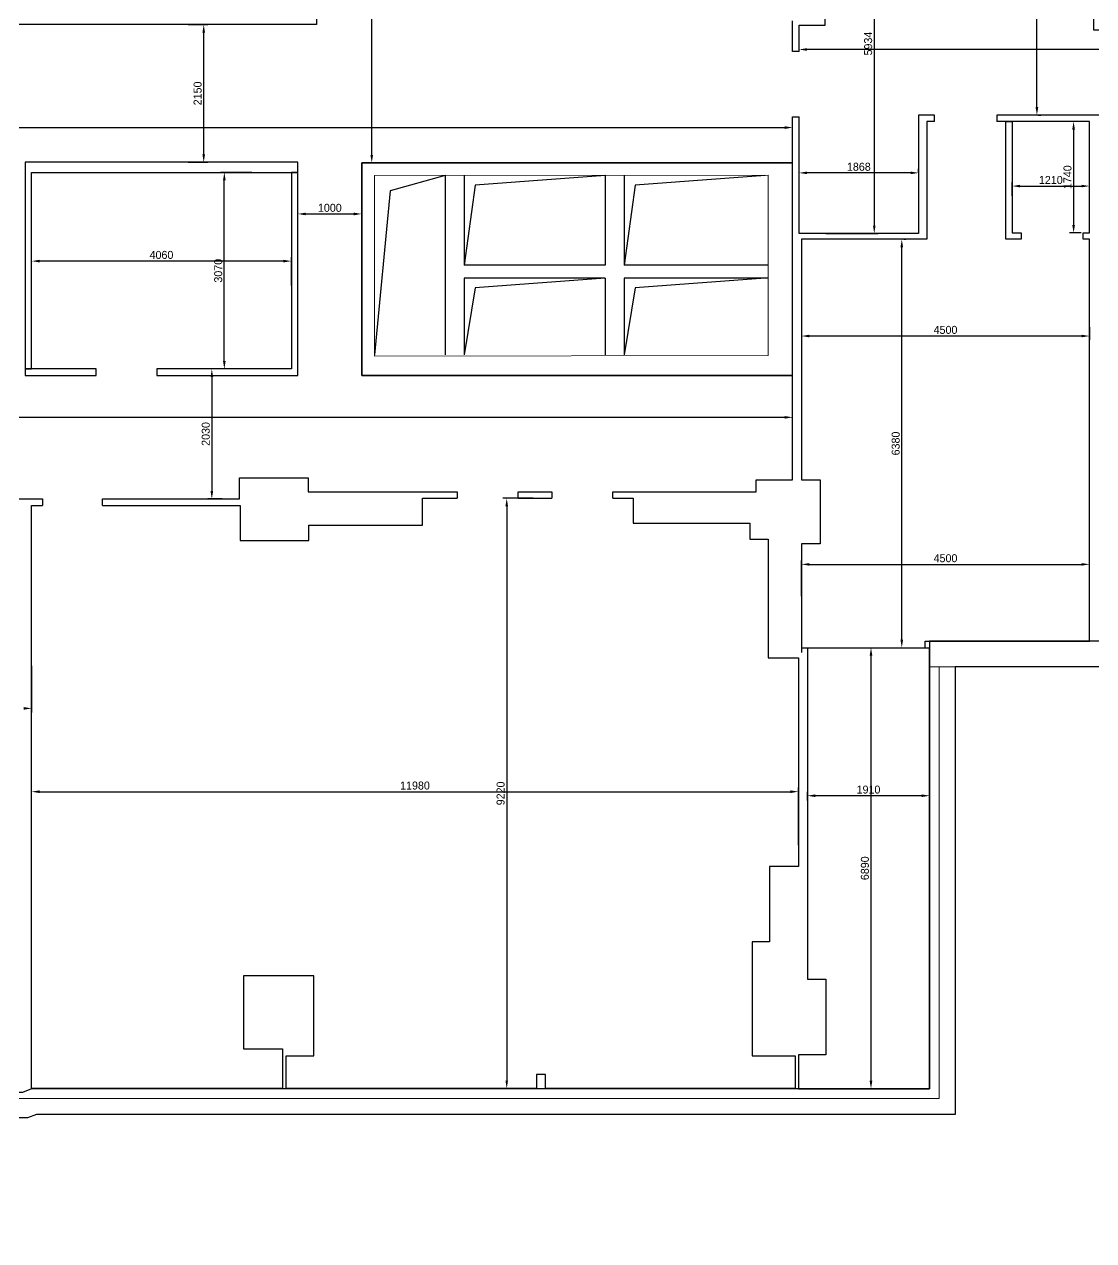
# Model space of a CAD drawing. Header units: millimetres. Extents: x 1179129 to 1254729, y -52846 to 614.
# Drawn here: x 1217835 to 1234540, y -41355 to -22354 of the extents above; entities that cross this region are included whole.
import ezdxf

# ---------------------------------------------------------------- set-up
doc = ezdxf.new("R2010")
doc.units = ezdxf.units.MM
doc.layers.add('Baca', color=7, linetype='Continuous')
doc.layers.add('Divar-esas', color=7, linetype='Continuous')

msp = doc.modelspace()

# ---------------------------------------------------------------- linework, layer by layer
at = {"color": 0, "lineweight": -2, "transparency": 16777216}
for p, q in [((1223262, -24393), (1223262, -12753)), ((1231112, -19813), (1231112, -25497)), ((1233653, -23647), (1233653, -19813)), ((1220392, -22358), (1220700, -22358)), ((1220637, -24383), (1220637, -22483)), ((1229937, -22746), (1229937, -22684)), ((1242321, -22747), (1230062, -22747)), ((1229837, -24246), (1229837, -23905)), ((1233674, -23772), (1233716, -23772)), ((1234340, -23872), (1234163, -23872)), ((1197812, -23967), (1229712, -23967)), ((1234226, -23997), (1234226, -25487)), ((1220392, -24508), (1220700, -24508)), ((1221388, -24668), (1220897, -24668)), ((1223462, -24518), (1223199, -24518)), ((1229937, -24665), (1229937, -24612)), ((1231680, -24675), (1230062, -24675)), ((1231805, -24665), (1231805, -24612)), ((1220959, -27613), (1220959, -24793)), ((1233265, -25031), (1233265, -24818)), ((1233390, -24881), (1234350, -24881)), ((1234475, -25031), (1234475, -24818)), ((1222107, -25822), (1222107, -25254)), ((1223107, -25822), (1223107, -25254)), ((1222232, -25316), (1222982, -25316)), ((1230358, -25622), (1231175, -25622)), ((1234343, -25612), (1234163, -25612)), ((1231542, -31967), (1231542, -25837)), ((1231573, -25712), (1231604, -25712)), ((1217947, -26435), (1217947, -25990)), ((1222007, -26435), (1222007, -25990)), ((1221882, -26053), (1218072, -26053)), ((1229975, -27084), (1229975, -27285)), ((1234475, -27084), (1234475, -27285)), ((1234350, -27223), (1230100, -27223)), ((1220926, -27738), (1220701, -27738)), ((1221388, -27738), (1220897, -27738)), ((1220764, -27863), (1220764, -29643)), ((1186192, -28493), (1229712, -28493)), ((1229837, -28876), (1229837, -28431)), ((1220926, -29768), (1220701, -29768)), ((1225781, -29758), (1225308, -29758)), ((1225371, -29883), (1225371, -38853)), ((1229975, -31286), (1229975, -30728)), ((1234475, -31286), (1234475, -30728)), ((1230100, -30790), (1234350, -30790)), ((1230971, -32092), (1231123, -32092)), ((1231573, -32092), (1231604, -32092)), ((1231061, -32217), (1231061, -38857)), ((1217947, -32375), (1217947, -33103)), ((1217947, -35177), (1217947, -34278)), ((1218072, -34341), (1229802, -34341)), ((1229927, -35177), (1229927, -34278)), ((1230067, -34481), (1230067, -34341)), ((1231977, -34481), (1231977, -34341)), ((1231852, -34404), (1230192, -34404)), ((1225781, -38978), (1225308, -38978)), ((1230983, -38982), (1231123, -38982))]:
    msp.add_line(p, q, dxfattribs=at)
for points in [[(1222397, -19358), (1222397, -22358), (1212007, -22358), (1212007, -22258)], [(1229937, -22778), (1229937, -22368), (1230347, -22368), (1230347, -21328), (1229937, -21328), (1229937, -19688), (1230717, -19688), (1230717, -19588), (1231687, -19588), (1231687, -19688), (1234537, -19688), (1234537, -22438), (1240897, -22438), (1240897, -22118), (1240797, -22118)], [(1229937, -22778), (1229837, -22778), (1229837, -22298)], [(1227027, -29758), (1227027, -29658), (1229267, -29658), (1229267, -29468), (1229837, -29468), (1229837, -27838), (1223107, -27838), (1223107, -24518), (1229837, -24518), (1229837, -23798), (1229937, -23798)], [(1232055, -23872), (1232055, -23772), (1231805, -23772), (1231805, -25622), (1229937, -25622), (1229937, -23798)], [(1232055, -23872), (1231935, -23872), (1231935, -25712), (1229975, -25712), (1229975, -29468), (1230265, -29468), (1230265, -30468), (1229975, -30468), (1229975, -32168)], [(1234725, -23872), (1234725, -23772), (1233025, -23772), (1233025, -23872)], [(1233405, -25612), (1233405, -25712), (1233165, -25712), (1233165, -23872), (1233025, -23872)], [(1234375, -25612), (1234475, -25612), (1234475, -23872), (1233165, -23872), (1233265, -23872), (1233265, -25612), (1233405, -25612)], [(1222107, -27838), (1222107, -24508), (1217847, -24508), (1217847, -27838), (1218957, -27838)], [(1217947, -27738), (1217947, -24668), (1222107, -24668), (1222007, -24668), (1222007, -27738), (1219907, -27738)], [(1229975, -31992), (1229975, -32092), (1231905, -32092), (1231905, -31992), (1234475, -31992), (1234475, -25712), (1234375, -25712), (1234375, -25612)], [(1217847, -27838), (1218957, -27838), (1218957, -27738)], [(1218957, -27738), (1217847, -27738), (1217947, -27738)], [(1219907, -27738), (1219907, -27838)], [(1219907, -27838), (1222107, -27838)], [(1219057, -29868), (1219057, -29768), (1221197, -29768), (1221197, -29438), (1222267, -29438), (1222267, -29658), (1224597, -29658), (1224597, -29758)], [(1217527, -29868), (1217527, -29768), (1218117, -29768), (1218117, -29868)], [(1227027, -29758), (1227347, -29758), (1227347, -30148), (1229167, -30148), (1229167, -30398), (1229457, -30398), (1229457, -32248), (1229927, -32248), (1229927, -35508), (1229477, -35508), (1229477, -36688), (1229207, -36688), (1229207, -38468), (1229877, -38468), (1229877, -38978), (1225977, -38978), (1225977, -38758), (1225837, -38758), (1225837, -38978), (1221927, -38978), (1221927, -38468), (1222357, -38468), (1222357, -37218), (1221257, -37218), (1221257, -38358), (1221867, -38358), (1221867, -38978), (1217947, -38978), (1217947, -29868), (1218117, -29868)], [(1219057, -29868), (1221207, -29868), (1221207, -30418), (1222277, -30418), (1222277, -30178), (1224057, -30178), (1224057, -29758), (1224597, -29758)], [(1225547, -29758), (1225547, -29658), (1226077, -29658), (1226077, -29758)], [(1225547, -29758), (1226077, -29758)], [(1230067, -32092), (1230067, -37272), (1230357, -37272), (1230357, -38452), (1229927, -38452), (1229927, -38982), (1231977, -38982), (1231977, -32092)], [(1231905, -32092), (1231977, -32092)]]:
    msp.add_lwpolyline(points)
msp.add_lwpolyline([(1252096, -20980), (1252096, -30710), (1248806, -30710), (1248806, -34498), (1248806, -35310, -0.853995), (1234655, -35310), (1234655, -32392), (1232377, -32392), (1232377, -39382), (1218024, -39382), (1217884, -39438), (1214147, -39438), (1214147, -40968), (1205437, -40968), (1205437, -39458), (1184187, -39458)], format="xyb")
at = {"color": 1, "lineweight": 30}
msp.add_lwpolyline([(1251696, -21380), (1251696, -30310), (1248406, -30310), (1248406, -34498), (1248406, -35278, -0.850034), (1235055, -35278), (1235055, -31992), (1231977, -31992), (1231977, -38982), (1217947, -38982), (1217807, -39038), (1213747, -39038), (1213747, -40568), (1205837, -40568), (1205837, -39058), (1184587, -39058)], format="xyb", dxfattribs=at)
msp.add_lwpolyline([(1223107, -24518), (1223107, -27838), (1229837, -27838), (1229837, -24518)], close=True, dxfattribs=at)
at = {"lineweight": 5}
msp.add_lwpolyline([(1229457, -24708), (1229457, -27528), (1223307, -27538), (1223307, -24718)], close=True, dxfattribs=at)
at = {"color": 5, "lineweight": 5}
msp.add_lwpolyline([(1232127, -32392), (1232127, -39132), (1214377, -39132)], dxfattribs=at)
at = {"lineweight": 5}
msp.add_lwpolyline([(1232377, -32392), (1231977, -32392)], dxfattribs=at)
at = {"color": 0, "transparency": 16777216}
for points in [[(1220616, -22483), (1220658, -22483), (1220637, -22358)], [(1230062, -22726), (1230062, -22768), (1229937, -22747)], [(1233632, -23647), (1233674, -23647), (1233653, -23772)], [(1234205, -23997), (1234247, -23997), (1234226, -23872)], [(1229712, -23946), (1229712, -23988), (1229837, -23967)], [(1220616, -24383), (1220658, -24383), (1220637, -24508)], [(1223241, -24393), (1223283, -24393), (1223262, -24518)], [(1220938, -24793), (1220980, -24793), (1220959, -24668)], [(1230062, -24654), (1230062, -24695), (1229937, -24675)], [(1231680, -24654), (1231680, -24695), (1231805, -24675)], [(1233390, -24860), (1233390, -24901), (1233265, -24881)], [(1234350, -24860), (1234350, -24901), (1234475, -24881)], [(1222232, -25296), (1222232, -25337), (1222107, -25316)], [(1222982, -25296), (1222982, -25337), (1223107, -25316)], [(1231092, -25497), (1231133, -25497), (1231112, -25622)], [(1234205, -25487), (1234247, -25487), (1234226, -25612)], [(1231521, -25837), (1231563, -25837), (1231542, -25712)], [(1218072, -26032), (1218072, -26073), (1217947, -26053)], [(1221882, -26032), (1221882, -26073), (1222007, -26053)], [(1230100, -27202), (1230100, -27244), (1229975, -27223)], [(1234350, -27202), (1234350, -27244), (1234475, -27223)], [(1220743, -27863), (1220785, -27863), (1220764, -27738)], [(1220938, -27613), (1220980, -27613), (1220959, -27738)], [(1229712, -28473), (1229712, -28514), (1229837, -28493)], [(1220743, -29643), (1220785, -29643), (1220764, -29768)], [(1225350, -29883), (1225391, -29883), (1225371, -29758)], [(1230100, -30769), (1230100, -30811), (1229975, -30790)], [(1234350, -30769), (1234350, -30811), (1234475, -30790)], [(1231040, -32217), (1231082, -32217), (1231061, -32092)], [(1231521, -31967), (1231563, -31967), (1231542, -32092)], [(1217822, -33019), (1217822, -33061), (1217947, -33040)], [(1218072, -34320), (1218072, -34362), (1217947, -34341)], [(1229802, -34320), (1229802, -34362), (1229927, -34341)], [(1230192, -34383), (1230192, -34425), (1230067, -34404)], [(1231852, -34383), (1231852, -34425), (1231977, -34404)], [(1225350, -38853), (1225391, -38853), (1225371, -38978)], [(1231040, -38857), (1231082, -38857), (1231061, -38982)]]:
    msp.add_solid(points, dxfattribs=at)
at = {"layer": 'Baca'}
for points in [[(1224407, -24718), (1223552, -24954), (1223307, -27518)], [(1226907, -24718), (1224877, -24868), (1224707, -26118)], [(1229407, -24718), (1227377, -24868), (1227207, -26118)], [(1226907, -26318), (1224877, -26468), (1224707, -27518)], [(1229407, -26318), (1227377, -26468), (1227207, -27518)]]:
    msp.add_lwpolyline(points, dxfattribs=at)
at = {"layer": 'Divar-esas'}
for p, q in [((1224407, -24718), (1224407, -27518)), ((1224707, -24718), (1224707, -26118)), ((1226907, -24718), (1226907, -26118)), ((1227207, -24718), (1227207, -26118)), ((1226907, -26118), (1224707, -26118)), ((1229457, -26118), (1227207, -26118)), ((1226907, -26318), (1224707, -26318)), ((1224707, -26318), (1224707, -27518)), ((1226907, -26318), (1226907, -27518)), ((1229457, -26318), (1227207, -26318)), ((1227207, -26318), (1227207, -27518))]:
    msp.add_line(p, q, dxfattribs=at)

# ---------------------------------------------------------------- texts
at = {"color": 0, "transparency": 16777216, "char_height": 125, "attachment_point": 5, "rotation": 90}
for s, insert in [('5934', (1231017, -22655)), ('2150', (1220542, -23433)), ('1740', (1234131, -24742)), ('3070', (1220864, -26203)), ('2030', (1220669, -28753)), ('6380', (1231447, -28902)), ('9220', (1225275, -34368)), ('6890', (1230966, -35537))]:
    msp.add_mtext(s, dxfattribs=dict(at, insert=insert))
at = {"color": 0, "transparency": 16777216, "char_height": 125, "attachment_point": 5}
for s, insert in [('1868', (1230871, -24580)), ('1210', (1233870, -24786)), ('1000', (1222607, -25221)), ('4060', (1219977, -25957)), ('4500', (1232225, -27128)), ('4500', (1232225, -30695)), ('11980', (1223937, -34246)), ('1910', (1231022, -34309))]:
    msp.add_mtext(s, dxfattribs=dict(at, insert=insert))

doc.saveas('drawing.dxf')
